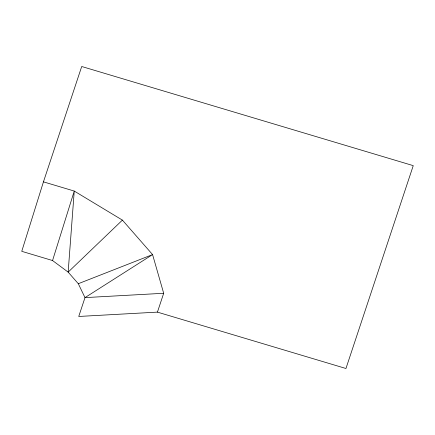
<?xml version="1.0" encoding="UTF-8"?>
<svg xmlns="http://www.w3.org/2000/svg" width="435" height="435" viewBox="0 0 435 435"><rect width="100%" height="100%" fill="white"/><g stroke="black" fill="none" stroke-linecap="round" stroke-linejoin="round"><path stroke-width="0.65" d="M43.446 181.852L21.75 251.327L52.553 260.538L68.154 272.12L78.3 283.712L84.994 297.616L78.74 316.462L157.432 312.123L345.95 368.499L413.25 165.643L81.715 66.501L43.446 181.852L74.249 191.063L122.414 220.115L152.576 254.589L163.685 293.277L157.432 312.123M52.553 260.538L74.249 191.063L68.154 272.12L122.414 220.115M78.3 283.712L152.576 254.589L84.994 297.616L163.685 293.277"/></g></svg>
